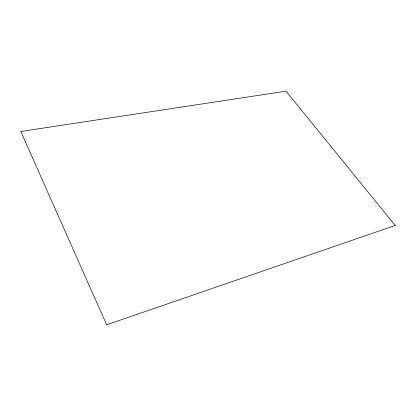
<?xml version="1.0" encoding="UTF-8"?>
<svg xmlns="http://www.w3.org/2000/svg" width="416" height="416" viewBox="0 0 416 416"><rect width="100%" height="100%" fill="white"/><g stroke="black" fill="none" stroke-linecap="round" stroke-linejoin="round"><path stroke-width="0.62" d="M395.2 225.462L106.662 324.818L20.8 131.492L286.026 91.182L395.2 225.462"/></g></svg>
